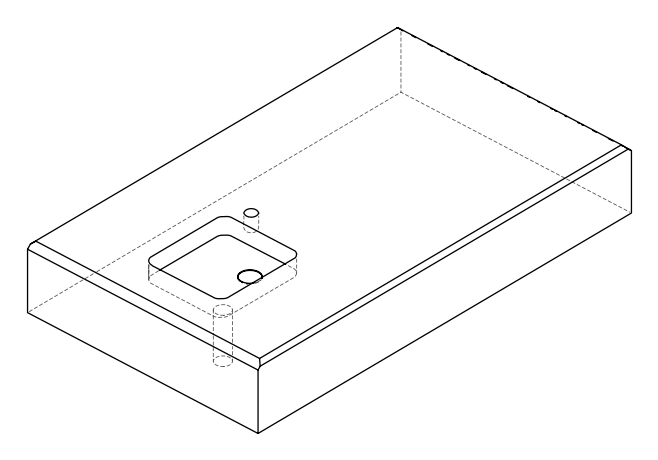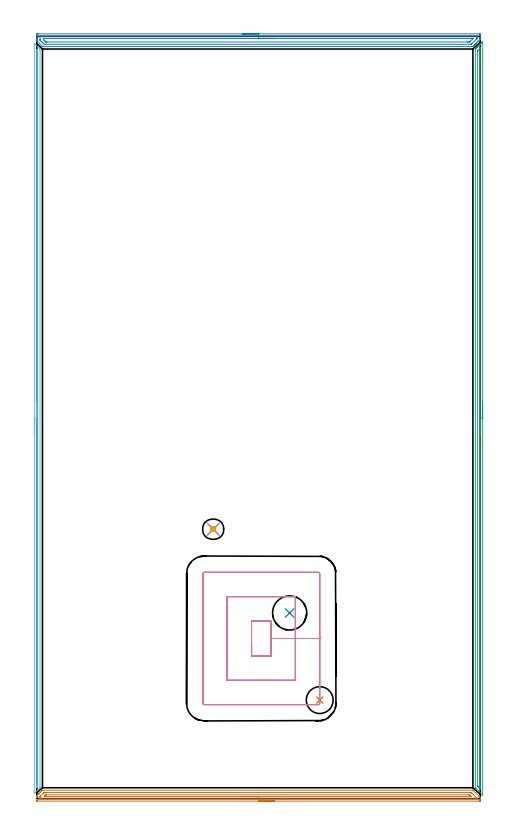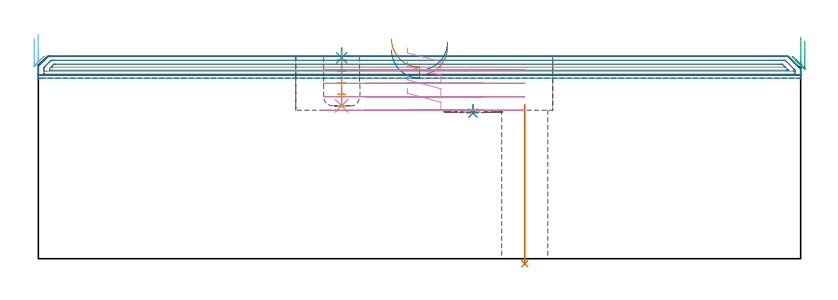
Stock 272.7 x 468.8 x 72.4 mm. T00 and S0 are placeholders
(PLAN: 10 operations, 6 tool changes, 34.2 min)
(1 INDEXABLE_INSERT_DRILL_THROUGH_HOLE_FROM_SOLID | STEP1HOLE | NXT0302_004 | 0.23 min | 15443 mm3)
(2 INDEXABLE_INSERT_DRILL_BLIND_HOLE_FROM_SOLID | STEP1POCKET | NXT0302_013 | 0.02 min | 6933 mm3)
(3 SPOT_DRILL | STEP1POCKET_1 | NXT0321_9005460120000 | 0.03 min | 3 mm3)
(4 DRILL_BLIND_HOLE_INTO_CENTER | STEP1POCKET_1 | UGT0301_229 | 0.08 min | 1694 mm3)
(5 MILL_ROUGH_BLIND_HOLE_CONTOUR | STEP1POCKET_1 | UGT0201_089 | Spiral | 0.28 min | 525 mm3)
(6 AREA_MILL | FG_CHAMFER_SURFACE | UGT0205_001 | 7.48 min | 2858 mm3)
(7 AREA_MILL_1 | FG_CHAMFER_SURFACE_1 | UGT0205_001 | 6.66 min | 6092 mm3)
(8 AREA_MILL_2 | FG_CHAMFER_SURFACE_2 | UGT0205_001 | 6.71 min | 8268 mm3)
(9 AREA_MILL_3 | FG_CHAMFER_SURFACE_3 | UGT0205_001 | 7.52 min | 4627 mm3)
(10 MILL_RECTANGULAR_POCKET | POCKET_RECTANGULAR_STRAIGHT | UGT0201_104 | Follow Part, ap 5, ae 75% | 5.21 min | 167088 mm3)
(TOOL NXT0302_004 | Index. Insert Drill 16.5mm [880-D1650L20-05] | D16.5 PA176 FL83 Z2)
(TOOL NXT0302_013 | Index. Insert Drill 21mm [880-D2100L25-05] | D21 PA176 FL105 Z2)
(TOOL NXT0321_9005460120000 | NC Spot Drill, 142deg, 12mm, Carbide, Uncoated | D12 PA142 FL30 Z2)
(TOOL UGT0301_229 | Twist Drill 11.9 mm | D11.9 PA118 FL100 Z2)
(TOOL UGT0201_089 | End mill 10 mm | D10 R3 FL22 Z4)
(TOOL UGT0205_001 | Chamfer Mill 20 x 3 x 45 deg. | D20 FL50 Z2)
(TOOL UGT0201_104 | End Mill 20 mm | D20 FL22 Z2)
(OP 1 INDEXABLE_INSERT_DRILL_THROUGH_HOLE_FROM_SOLID)
G17 G21 G94 G90
T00 M6
G54
G17 G0 G90 X174. Y60.6 S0 M3
G43 Z82.4 H1
G94 G81 G98 Z-1.788 F250. R55.1
G80
M5
M2
(OP 2 INDEXABLE_INSERT_DRILL_BLIND_HOLE_FROM_SOLID)
G17 G21 G94 G90
T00 M6
G54
G17 G0 G90 X155.5 Y114.2 S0 M3
G43 Z82.4 H1
G94 G81 G98 Z52.1 F250. R55.1
G80
M5
M2
(OP 3 SPOT_DRILL)
G17 G21 G94 G90
T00 M6
G54
G17 G0 G90 X108.5 Y165.7 S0 M3
G43 Z82.4 H0
G94 G81 G98 Z71.845 F250. R75.4
G80
M5
M2
(OP 4 DRILL_BLIND_HOLE_INTO_CENTER)
G17 G21 G94 G90
T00 M6
G54
G17 G0 G90 X108.5 Y165.7 S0 M3
G43 Z82.4 H0
G94 G81 G98 Z54.7 F250. R74.4
G80
M5
M2
(OP 5 MILL_ROUGH_BLIND_HOLE_CONTOUR)
G17 G21 G94 G90
T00 M6
G54
G17 G0 G90 X108.5 Y165.7 S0 M3
G43 Z82.4 H0
Z71.26
G94 G3 X109.133 Y166.517 R0.654 F250.
X108.139 Y167.104 R0.817
X107.096 Y165.339 R1.45
X108.139 Y167.104 R-1.45
X107.617 Y166.222 R0.725
X108.5 Y165.7 R0.725
G0 Z67.12
G3 X109.133 Y166.517 R0.654
X108.139 Y167.104 R0.817
X107.096 Y165.339 R1.45
X108.139 Y167.104 R-1.45
X107.617 Y166.222 R0.725
X108.5 Y165.7 R0.725
G0 Z62.98
G3 X109.133 Y166.517 R0.654
X108.139 Y167.104 R0.817
X107.096 Y165.339 R1.45
X108.139 Y167.104 R-1.45
X107.617 Y166.222 R0.725
X108.5 Y165.7 R0.725
G0 Z58.84
G3 X109.133 Y166.517 R0.654
X108.139 Y167.104 R0.817
X107.096 Y165.339 R1.45
X108.139 Y167.104 R-1.45
X107.617 Y166.222 R0.725
X108.5 Y165.7 R0.725
G0 Z54.7
G3 X109.133 Y166.517 R0.654
X108.139 Y167.104 R0.817
X107.096 Y165.339 R1.45
X108.139 Y167.104 R-1.45
X107.617 Y166.222 R0.725
X108.5 Y165.7 R0.725
G0 Z82.4
M5
M2
(OP 6 AREA_MILL)
G17 G21 G94 G90
T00 M6
G54
G17 G0 G90 X-1.5 Y223.85 S1061 M3
G43 Z82.4 H0
Z78.9
G94 G1 Y223.888 Z78.028 F250.
Y224.002 Z77.163
Y224.191 Z76.312
Y224.453 Z75.48
Y224.787 Z74.674
Y225.19 Z73.9
Y225.659 Z73.164
Y226.19 Z72.472
Y226.779 Z71.829
Y227.422 Z71.239
Y228.114 Z70.708
Y228.85 Z70.24
Y229.624 Z69.837
Y230.43 Z69.503
Y231.262 Z69.241
Y232.114 Z69.052
Y232.979 Z68.938
Y233.85 Z68.9
Y464.478
X-1.495 Y464.483 Z68.904
X-1.48 Y464.478 Z68.919
X-1.427 Y464.427 Z68.972
X-1.409 Y464.41 Z68.99
X-1.179 Y464.18 Z69.219
X-1.07 Y464.071 Z69.328
X1.798 Y461.202 Z72.197
X1.997 Y461.007 Z72.389
X2. Y460.309 Z72.4
Y7.391
X1.997 Y6.693 Z72.389
X1.799 Y6.499 Z72.199
X0.905 Y5.604 Z71.304
X0.458 Y5.158 Z70.857
X-0.575 Y4.124 Z69.824
X-0.777 Y3.922 Z69.621
X-0.881 Y3.818 Z69.517
X-1.329 Y3.371 Z69.07
X-1.493 Y3.219 Z68.906
X-1.5 Y3.381 Z68.9
Y233.85
X-0.086 Z70.314
Y460.309
X-0.084 Y460.582 Z70.316
X-0.082 Y460.615 Z70.318
X-0.08 Y460.618 Z70.32
X-0.075 Y460.617 Z70.325
X-0.032 Y460.58 Z70.368
X0.007 Y460.542 Z70.407
X0.24 Y460.309 Z70.64
X0.465 Y460.078 Z70.865
X0.536 Y460.002 Z70.936
X0.579 Y459.943 Z70.979
X0.586 Y459.416 Z70.986
X0.585 Y8.204 Z70.985
X0.581 Y7.85 Z70.981
X0.579 Y7.764 Z70.979
X0.568 Y7.729 Z70.968
X0.543 Y7.701 Z70.943
X0.466 Y7.619 Z70.866
X0.241 Y7.391 Z70.641
X0.112 Y7.262 Z70.512
X0.023 Y7.175 Z70.423
X-0.064 Y7.094 Z70.336
X-0.075 Y7.084 Z70.325
X-0.079 Y7.132 Z70.321
X-0.084 Y7.283 Z70.316
X-0.085 Y7.391 Z70.315
X-0.086 Y7.937 Z70.314
Y233.85
Y234.722 Z70.352
Y235.587 Z70.466
Y236.438 Z70.655
Y237.27 Z70.917
Y238.076 Z71.251
Y238.85 Z71.654
Y239.586 Z72.123
Y240.278 Z72.654
Y240.921 Z73.243
Y241.511 Z73.886
Y242.042 Z74.578
Y242.51 Z75.314
Y242.913 Z76.088
Y243.247 Z76.894
Y243.509 Z77.726
Y243.698 Z78.578
Y243.812 Z79.443
Y243.85 Z80.314
G0 Z82.4
M5
M2
(OP 7 AREA_MILL_1)
G17 G21 G94 G90
T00 M6
G54
G17 G0 G90 X146.35 Y-1.5 S1061 M3
G43 Z82.4 H0
Z75.7
G94 G1 X146.312 Z74.828 F250.
X146.198 Z73.964
X146.009 Z73.112
X145.747 Z72.28
X145.413 Z71.474
X145.01 Z70.7
X144.542 Z69.964
X144.01 Z69.272
X143.421 Z68.629
X142.778 Z68.04
X142.086 Z67.509
X141.35 Z67.04
X140.576 Z66.637
X139.77 Z66.303
X138.938 Z66.041
X138.086 Z65.852
X137.222 Z65.738
X136.35 Z65.7
X0.613
X0.321 Y-1.498 Z65.702
X0.016 Y-1.493 Z65.705
X0.004 Y-1.492 Z65.706
X0. Y-1.198 Z65.999
Y0.544 Z67.738
Y1.632 Z68.831
X0.002 Y1.693 Z68.89
X0.018 Y1.719 Z68.917
X0.841 Y2.542 Z69.741
X1.165 Y2.866 Z70.063
X1.209 Y2.909 Z70.108
X1.408 Y3.108 Z70.307
X1.455 Y3.156 Z70.353
X1.746 Y3.446 Z70.646
X2.399 Y4.1 Z71.299
X3.292 Y4.993 Z72.192
X3.371 Y5.069 Z72.268
X3.505 Y5.198 Z72.388
X4.185 Y5.2 Z72.4
X268.068
X268.195 Y5.196 Z72.389
X268.254 Y5.144 Z72.34
X268.476 Y4.924 Z72.124
X269.663 Y3.737 Z70.936
X272.567 Y0.834 Z68.032
X272.682 Y0.717 Z67.914
X272.699 Y0.693 Z67.889
X272.7 Y0.518 Z67.717
Y0.335 Z67.535
Y-0.548 Z66.652
X272.697 Y-1.198 Z65.998
X272.696 Y-1.491 Z65.705
X272.684 Y-1.493 Z65.704
X272.533 Y-1.498 Z65.702
X272.378 Y-1.5 Z65.7
X136.35
Y-0.086 Z67.114
X3.045
X2.399 Y-0.085 Z67.115
X2.149 Y-0.083 Z67.117
X2.048 Y-0.079 Z67.121
X2.009 Y-0.075 Z67.125
X2.007 Y-0.053 Z67.147
X2.002 Y0.06 Z67.26
X2.001 Y0.544 Z67.744
X2.002 Y0.932 Z68.132
X2.007 Y1.174 Z68.374
X2.01 Y1.232 Z68.432
X2.044 Y1.282 Z68.482
X2.169 Y1.415 Z68.615
X2.281 Y1.53 Z68.73
X2.399 Y1.65 Z68.85
X4.185 Y3.435 Z70.635
X4.489 Y3.73 Z70.93
X4.529 Y3.768 Z70.968
X4.595 Y3.779 Z70.979
X4.756 Y3.781 Z70.981
X5.078 Y3.785 Z70.985
X5.326 Y3.786 Z70.986
X5.971
X266.083
X266.729 Y3.784 Z70.984
X266.98 Y3.782 Z70.982
X267.133 Y3.779 Z70.979
X267.432 Y3.506 Z70.706
X267.622 Y3.326 Z70.526
X267.793 Y3.156 Z70.356
X268.515 Y2.436 Z69.636
X270.301 Y0.65 Z67.85
X270.405 Y0.544 Z67.744
X270.505 Y0.442 Z67.642
X270.685 Y0.253 Z67.453
X270.695 Y0.16 Z67.36
X270.693 Y0.025 Z67.225
X270.69 Y-0.073 Z67.127
X270.623 Y-0.079 Z67.121
X270.301 Y-0.083 Z67.117
X270.052 Y-0.085 Z67.115
X152.951 Y-0.086 Z67.114
X136.35
Y1.328 Z68.528
X5.078 Y1.329 Z68.529
X4.99 Y1.33 Z68.53
X4.814 Y1.336 Z68.536
X4.556 Y1.346 Z68.546
X4.621 Y1.415 Z68.615
X4.844 Y1.643 Z68.843
X5.078 Y1.879 Z69.079
X5.284 Y2.085 Z69.285
X5.485 Y2.285 Z69.485
X5.539 Y2.337 Z69.537
X5.564 Y2.358 Z69.558
X5.574 Y2.364 Z69.564
X5.619 Y2.366 Z69.566
X5.795 Y2.37 Z69.57
X5.883 Y2.371 Z69.571
X265.836
X265.924 Y2.369 Z69.569
X266.098 Y2.364 Z69.564
X266.14 Y2.349 Z69.549
X266.165 Y2.329 Z69.529
X266.212 Y2.285 Z69.485
X266.729 Y1.772 Z68.972
X267.083 Y1.415 Z68.615
X267.131 Y1.363 Z68.563
X267.15 Y1.341 Z68.541
X267.081 Y1.336 Z68.536
X266.905 Y1.331 Z68.531
X266.817 Y1.329 Z68.529
X136.35 Y1.328 Z68.528
X135.478 Z68.567
X134.614 Z68.68
X133.762 Z68.869
X132.93 Z69.132
X132.124 Z69.465
X131.35 Z69.868
X130.614 Z70.337
X129.922 Z70.868
X129.279 Z71.457
X128.69 Z72.101
X128.158 Z72.793
X127.69 Z73.528
X127.287 Z74.302
X126.953 Z75.108
X126.691 Z75.94
X126.502 Z76.792
X126.388 Z77.657
X126.35 Z78.528
G0 Z82.4
M5
M2
(OP 8 AREA_MILL_2)
G17 G21 G94 G90
T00 M6
G54
G17 G0 G90 X126.35 Y470.3 S1061 M3
G43 Z82.4 H0
Z74.6
G94 G1 X126.388 Z73.729 F250.
X126.502 Z72.864
X126.691 Z72.012
X126.953 Z71.18
X127.287 Z70.374
X127.69 Z69.6
X128.159 Z68.864
X128.69 Z68.172
X129.279 Z67.529
X129.922 Z66.94
X130.614 Z66.409
X131.35 Z65.94
X132.124 Z65.537
X132.93 Z65.203
X133.762 Z64.941
X134.614 Z64.752
X135.478 Z64.638
X136.35 Z64.6
X272.087
X272.335 Y470.297 Z64.603
X272.697 Y470.291 Z64.606
X272.699 Y470.235 Z64.662
X272.7 Y468.154 Z66.74
Y467.058 Z67.841
X272.697 Y467.007 Z67.89
X272.682 Y466.981 Z67.917
X271.252 Y465.551 Z69.348
X270.347 Y464.646 Z70.252
X270.301 Y464.6 Z70.299
X270.103 Y464.402 Z70.497
X270.055 Y464.353 Z70.544
X270.003 Y464.303 Z70.596
X269.815 Y464.115 Z70.784
X269.762 Y464.061 Z70.836
X269.705 Y464.005 Z70.894
X269.528 Y463.828 Z71.071
X269.47 Y463.768 Z71.128
X268.812 Y463.112 Z71.788
X268.593 Y462.891 Z72.005
X268.515 Y462.814 Z72.084
X268.343 Y462.644 Z72.251
X268.194 Y462.498 Z72.383
X267.622 Y462.5 Z72.4
X4.185
X3.505 Y462.502 Z72.388
X3.385 Y462.616 Z72.28
X3.317 Y462.683 Z72.216
X3.292 Y462.708 Z72.192
X0.167 Y465.833 Z69.065
X0.043 Y465.961 Z68.937
X0.01 Y465.997 Z68.901
X0. Y466.289 Z68.61
Y466.622 Z68.277
Y467.277 Z67.618
Y468.482 Z66.415
Y469.031 Z65.863
Y469.634 Z65.261
X0.004 Y469.909 Z64.986
X0.01 Y470.291 Z64.604
X0.22 Y470.295 Z64.602
X0.613 Y470.3 Z64.6
X136.35
Y468.886 Z66.014
X270.301 Y468.885 Z66.015
X270.451 Y468.884 Z66.016
X270.652 Y468.879 Z66.021
X270.691 Y468.875 Z66.025
X270.695 Y468.847 Z66.053
X270.697 Y468.817 Z66.083
X270.7 Y468.64 Z66.26
Y468.154 Z66.746
X270.698 Y467.764 Z67.136
X270.693 Y467.52 Z67.38
X270.69 Y467.461 Z67.439
X270.65 Y467.412 Z67.488
X270.524 Y467.277 Z67.623
X270.415 Y467.165 Z67.735
X270.301 Y467.05 Z67.85
X267.622 Y464.371 Z70.529
X267.316 Y464.069 Z70.831
X267.23 Y463.986 Z70.914
X267.176 Y463.937 Z70.963
X267.144 Y463.921 Z70.979
X267.101 Y463.92 Z70.98
X266.729 Y463.915 Z70.985
X261.773 Y463.914 Z70.986
X5.078 Y463.915 Z70.985
X4.928 Y463.916 Z70.984
X4.563 Y463.921 Z70.979
X4.185 Y464.274 Z70.626
X3.807 Y464.646 Z70.254
X3.292 Y465.157 Z69.743
X2.927 Y465.523 Z69.377
X2.399 Y466.052 Z68.848
X2.058 Y466.4 Z68.5
X2.01 Y466.451 Z68.449
X2.007 Y466.498 Z68.402
X2.003 Y466.596 Z68.304
X2. Y466.792 Z68.108
X2.001 Y468.677 Z66.223
X2.004 Y468.782 Z66.118
X2.009 Y468.851 Z66.049
X2.013 Y468.879 Z66.021
X2.548 Y468.885 Z66.015
X136.35 Y468.886 Z66.014
Y467.471 Z67.429
X267.622
X267.82 Y467.47 Z67.43
X268.215 Y467.466 Z67.434
X268.252 Y467.464 Z67.436
X268.244 Y467.453 Z67.447
X268.209 Y467.412 Z67.488
X268.152 Y467.352 Z67.548
X268.078 Y467.277 Z67.623
X266.524 Y465.724 Z69.176
X266.321 Y465.523 Z69.377
X266.157 Y465.366 Z69.534
X266.132 Y465.343 Z69.557
X266.098 Y465.335 Z69.565
X266.03 Y465.332 Z69.568
X265.836 Y465.33 Z69.57
X265.141 Y465.329 Z69.572
X264.943 Y465.328
X6.169 Y465.329 Z69.571
X5.971 Y465.33 Z69.57
X5.774 Y465.332 Z69.568
X5.643 Y465.335 Z69.565
X5.565 Y465.346 Z69.554
X5.529 Y465.379 Z69.521
X5.38 Y465.523 Z69.377
X5.078 Y465.821 Z69.079
X4.499 Y466.4 Z68.5
X4.185 Y466.716 Z68.184
X4.049 Y466.859 Z68.041
X4.017 Y466.894 Z68.006
X4.01 Y466.974 Z67.926
X4.006 Y467.095 Z67.805
X4.005 Y467.277 Z67.623
X4.007 Y467.452 Z67.448
X4.185 Y467.464 Z67.436
X4.882 Y467.47 Z67.43
X5.078 Y467.471 Z67.429
X136.35
X137.222 Z67.467
X138.087 Z67.58
X138.938 Z67.769
X139.77 Z68.032
X140.576 Z68.365
X141.35 Z68.768
X142.086 Z69.237
X142.778 Z69.768
X143.421 Z70.357
X144.01 Z71.001
X144.542 Z71.693
X145.01 Z72.429
X145.413 Z73.202
X145.747 Z74.008
X146.009 Z74.84
X146.198 Z75.692
X146.312 Z76.557
X146.35 Z77.429
G0 Z82.4
M5
M2
(OP 9 AREA_MILL_3)
G17 G21 G94 G90
T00 M6
G54
G17 G0 G90 X274.2 Y243.85 S1061 M3
G43 Z82.4 H0
Z77.9
G94 G1 Y243.812 Z77.028 F250.
Y243.698 Z76.164
Y243.509 Z75.312
Y243.247 Z74.48
Y242.913 Z73.674
Y242.51 Z72.9
Y242.041 Z72.164
Y241.51 Z71.472
Y240.921 Z70.829
Y240.278 Z70.24
Y239.586 Z69.708
Y238.85 Z69.24
Y238.076 Z68.837
Y237.27 Z68.503
Y236.438 Z68.241
Y235.586 Z68.052
Y234.721 Z67.938
Y233.85 Z67.9
X274.199 Y2.356
X274.196 Y2.216 Z67.903
X274.159 Y2.248 Z67.939
X274.024 Y2.376 Z68.075
X269.905 Y6.495 Z72.195
X269.714 Y6.689 Z72.379
X269.704 Y6.704 Z72.389
X269.7 Y6.845 Z72.4
Y460.855
X269.704 Y460.996 Z72.389
X269.714 Y461.011 Z72.379
X269.906 Y461.206 Z72.194
X270.298 Y461.6 Z71.799
X270.895 Y462.195 Z71.204
X271.066 Y462.368 Z71.031
X271.789 Y463.089 Z70.31
X271.95 Y463.252 Z70.147
X272.682 Y463.983 Z69.417
X272.834 Y464.135 Z69.263
X273.267 Y464.567 Z68.833
X273.576 Y464.877 Z68.523
X273.717 Y465.019 Z68.379
X274.121 Y465.421 Z67.979
X274.172 Y465.472 Z67.927
X274.199 Y465.498 Z67.899
X274.2 Y233.85 Z67.9
X272.786 Z69.314
Y7.34
X272.785 Y6.448 Z69.315
X272.783 Y6.398 Z69.317
X272.767 Y6.094 Z69.333
X272.674 Y6.183 Z69.426
X272.453 Y6.398 Z69.647
X271.95 Y6.9 Z70.15
X271.559 Y7.292 Z70.541
X271.161 Y7.701 Z70.939
X271.121 Y7.746 Z70.979
X271.118 Y7.768 Z70.982
X271.116 Y7.82 Z70.984
X271.115 Y7.926 Z70.985
X271.114 Y8.137 Z70.986
Y459.514
X271.119 Y459.936 Z70.981
X271.121 Y459.958 Z70.979
X271.133 Y459.976 Z70.967
X271.163 Y460.011 Z70.937
X271.219 Y460.069 Z70.881
X271.311 Y460.161 Z70.789
X272.451 Y461.302 Z69.649
X272.547 Y461.397 Z69.553
X272.646 Y461.492 Z69.454
X272.744 Y461.582 Z69.356
X272.779 Y461.602 Z69.321
X272.785 Y461.351 Z69.315
Y461.302
X272.786 Y233.85 Z69.314
Y232.978 Z69.352
Y232.113 Z69.466
Y231.262 Z69.655
Y230.43 Z69.917
Y229.624 Z70.251
Y228.85 Z70.654
Y228.114 Z71.123
Y227.422 Z71.654
Y226.779 Z72.243
Y226.189 Z72.886
Y225.658 Z73.578
Y225.19 Z74.314
Y224.787 Z75.088
Y224.453 Z75.894
Y224.191 Z76.726
Y224.002 Z77.578
Y223.888 Z78.443
Y223.85 Z79.314
G0 Z82.4
M5
M2
(OP 10 MILL_RECTANGULAR_POCKET)
G17 G21 G94 G90
T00 M6
G54
G17 G0 G90 X132.1 Y94.403 S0 M3
G43 Z82.4 H0
Z75.4
G94 G1 Y87.8 Z73.631 F250.
X144. Z70.442
Y98.5 Z67.575
Y109.2 F500.
X132.1
Y87.8
X144.
Y98.5
X159.
Y124.2
X117.1
Y72.8
X159.
Y98.5
X174.
Y138.2
G3 X173. Y139.2 R1.
G1 X103.1
G3 X102.1 Y138.2 R1.
G1 Y58.8
G3 X103.1 Y57.8 R1.
G1 X173.
G3 X174. Y58.8 R1.
G1 Y98.5
Y99.5
G0 X132.1 Y94.403 Z70.575
G1 Y87.8 Z68.806 F250.
X144. Z65.617
Y98.5 Z62.75
Y109.2 F500.
X132.1
Y87.8
X144.
Y98.5
X159.
Y124.2
X117.1
Y72.8
X159.
Y98.5
X174.
Y138.2
G3 X173. Y139.2 R1.
G1 X103.1
G3 X102.1 Y138.2 R1.
G1 Y58.8
G3 X103.1 Y57.8 R1.
G1 X173.
G3 X174. Y58.8 R1.
G1 Y98.5
Y99.5
G0 X132.1 Y94.403 Z65.75
G1 Y87.8 Z63.981 F250.
X144. Z60.792
Y98.5 Z57.925
Y109.2 F500.
X132.1
Y87.8
X144.
Y98.5
X159.
Y124.2
X117.1
Y72.8
X159.
Y98.5
X174.
Y138.2
G3 X173. Y139.2 R1.
G1 X103.1
G3 X102.1 Y138.2 R1.
G1 Y58.8
G3 X103.1 Y57.8 R1.
G1 X173.
G3 X174. Y58.8 R1.
G1 Y98.5
Y99.5
G0 X132.1 Y94.403 Z60.925
G1 Y87.8 Z59.156 F250.
X144. Z55.967
Y98.5 Z53.1
Y109.2 F500.
X132.1
Y87.8
X144.
Y98.5
X159.
Y124.2
X117.1
Y72.8
X159.
Y98.5
X174.
Y138.2
G3 X173. Y139.2 R1.
G1 X103.1
G3 X102.1 Y138.2 R1.
G1 Y58.8
G3 X103.1 Y57.8 R1.
G1 X173.
G3 X174. Y58.8 R1.
G1 Y98.5
Y99.5
G0 Z82.4
M5
M2
